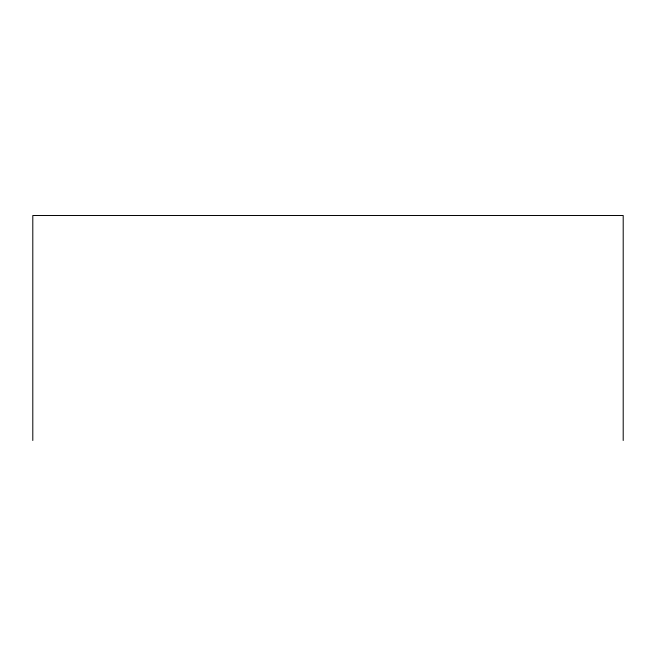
<?xml version="1.0" encoding="UTF-8"?>
<svg xmlns="http://www.w3.org/2000/svg" width="656" height="656" viewBox="0 0 656 656"><rect width="100%" height="100%" fill="white"/><g stroke="black" fill="none" stroke-linecap="round" stroke-linejoin="round"><path stroke-width="0.98" d="M623.2 440.488L623.2 215.512L32.8 215.512L32.8 440.488"/></g></svg>
